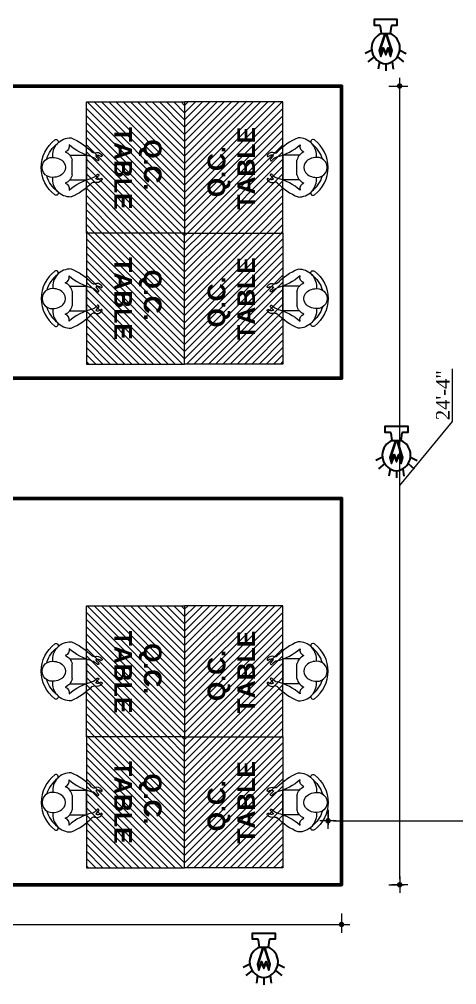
# Model space of a CAD drawing. Header units: inches. Extents: x -250485 to 735580, y -140410 to 288049.
# Drawn here: x 38045.7 to 38205.9, y 21513 to 21866.5 of the extents above; entities that cross this region are included whole.
import ezdxf

# ---------------------------------------------------------------- set-up
doc = ezdxf.new("R2010")
doc.units = ezdxf.units.IN
doc.header["$MEASUREMENT"] = 0
doc.header["$PDMODE"] = 35
doc.layers.get('0').update_dxf_attribs({"lineweight": 0})
doc.layers.get('Defpoints').update_dxf_attribs({"lineweight": 0})
for name, color, linetype, lineweight in [('Emergency Light', 251, 'Continuous', 15), ('Layer1', 134, 'Continuous', 0), ('MAN', 215, 'Continuous', 0), ('Table', 244, 'Continuous', 0), ('TEXT-1', 7, 'Continuous', 0), ('wall', 7, 'Continuous', 0)]:
    doc.layers.add(name, color=color, linetype=linetype, lineweight=lineweight)
doc.styles.add('REG', font='times.ttf')
doc.styles.get("Standard").update_dxf_attribs({"font": 'arialbd.ttf', "height": 24})
doc.dimstyles.new('Dim-Pres', dxfattribs={"dimtxt": 5.5, "dimasz": 2, "dimexe": 1.5, "dimexo": 1.5, "dimgap": 1, "dimtad": 3, "dimdec": 0, "dimzin": 3, "dimdsep": 46, "dimlunit": 4, "dimtxsty": 'REG', "dimblk": 'point', "dimcen": 2, "dimclrd": 256, "dimclre": 256, "dimclrt": 7, "dimadec": 0, "dimazin": 0, "dimtfac": 0.75, "dimtdec": 0, "dimtmove": 1, "dimatfit": 3, "dimldrblk": 'point', "dimfxl": 0, "dimtolj": 1, "dimtzin": 0, "dimlwd": -1, "dimlwe": -1, "dimarcsym": 1})
pattern_1 = [(134.9999999999999, (60296.84846103687, 59256.08258129878), (-1.325825214724777, -1.325825214724775), [])]
pattern_2 = [(45.00000000000006, (15915.64187548579, 59256.08258129878), (1.325825214724777, -1.325825214724775), [])]
pattern_3 = [(134.9999999999999, (60296.84846103687, 59071.58258129878), (-1.325825214724777, -1.325825214724775), [])]
pattern_4 = [(45.00000000000006, (15915.64187548579, 59071.58258129878), (1.325825214724777, -1.325825214724775), [])]

# ---------------------------------------------------------------- blocks, each defined once
blk = doc.blocks.new('A$C0A385B62')
at = {"layer": 'MAN'}
for p, q in [((12.80305191420848, 13.80214196451243), (5.246626955540705, 13.80214196451243)), ((5.246626955540705, 8.742395382917035), (5.246626955540705, 13.80214196451243)), ((12.80305191420848, 8.742395382917035), (12.80305191420848, 13.80214196451243)), ((6.784432283155183, 9.500194757591544), (11.265246586594, 9.500194757591544))]:
    blk.add_line(p, q, dxfattribs=at)
for centre, major_axis, ratio, start_param, end_param in [((6.291864998795062, 17.02653517760746), (1.330345823937488, -1.330345823937491), 0.9999999999977816, 3.011755567882602, 4.336791129735035), ((5.391966378050707, 18.34442382934912), (0.2134425236567027, 0.2134425236567026), 0.9999999999974256, -0.9903661476277168, 1.743844077507616), ((6.722268590692692, 17.28868438648033), (1.014736198392688, 1.014736198392687), 0.9999999999994011, 1.590736801762065, 2.798432656722235), ((12.65771249169847, 18.34442382934912), (0.2134425236567026, -0.2134425236567027), 0.9999999999974256, 1.397748576082175, 4.131958801217509), ((11.32741027905649, 17.28868438648033), (1.014736198392089, 1.014736198392089), 0.9999999999994885, -1.227636329928234, -0.0199404749671928), ((11.75781387095412, 17.02653517760746), (1.330345823936892, 1.33034582393689), 0.9999999999985387, -1.195198476144889, 0.1298370857076663), ((16.25948536622672, 2.738926605114556), (12.32887152460413, 12.32887152460411), 0.9999999999998435, 1.534760500018879, 1.981494527452173), ((-10.8353074302031, 19.75662907895139), (12.12609851486674, 12.12609851486672), 0.9999999999981142, -1.50016072850486, -1.035996806125609), ((3.521507891495275, 16.15331630651462), (0.7438983915993324, -0.7438983915993334), 0.999999999998362, 0.1201904508699337, 0.9031787789964641), ((3.039559556335007, 20.8822419551766), (3.420265618158865, 3.420265618158862), 0.9999999999710878, 4.442781796797042, 4.759624155095366), ((8.738014996295531, 14.61653963441176), (2.185140766254475, -2.18514076625448), 0.9999999999983836, 3.016096205032031, 3.635716174250643), ((6.683346309542682, 17.32390668227572), (0.2195165364007317, -0.2195165364007318), 0.9999999999550492, 6.040082380256673, 8.853084092341538), ((11.3663325602065, 17.32390668227572), (0.2195165364007318, 0.2195165364007317), 0.9999999999550492, 0.5716938684278416, 3.384695580512707), ((9.311663873453654, 14.61653963441176), (2.185140766254467, 2.185140766254466), 0.999999999996424, -0.4941235206615008, 0.1254964485580055), ((53.02784726960453, 68.45595026975613), (46.44218521651676, -46.44218521651679), 0.9999999991443549, 4.81195643080859, 4.835193538654237), ((28.88498629995229, 19.75662907895139), (12.12609851483914, 12.12609851483913), 0.9999999999973719, 2.606793132918306, 3.070957055299133), ((14.52817097825391, 16.15331630651462), (0.7438983915994333, 0.7438983915994326), 0.9999999999981568, 2.23841387459333, 3.021402202719569), ((1.823762386735323, 2.738926605114556), (12.32887152460242, 12.32887152460241), 0.9999999999992137, -0.4106982006575655, 0.0360358267760297), ((5.405420545281231, 8.934852985392807), (3.824465016098026, -3.824465016098032), 0.9999999999988436, 3.892703976422086, 5.607303683974293), ((7.560825747681518, 5.985419404034928), (2.545234036173748, 2.545234036173744), 0.9999999999964052, 1.002801220004055, 1.96460807070512), ((10.48885312206766, 5.985419404034928), (2.545234036164584, 2.545234036164582), 0.9999999999986894, -0.393811743911866, 0.5679951067929987), ((12.64425832446068, 8.934852985392807), (3.824465016096659, 3.824465016096656), 0.999999999998776, 3.823709888529261, 5.53207398434725), ((2.58651944003577, 6.861145151346589), (1.216868306365082, 1.21686830636508), 0.9999999999942101, -0.4917908428322868, 1.062111035292349), ((9.041623876484664, 3.602354411410942), (1.943723e-10, 3.839603214756363), 0.7931162535891396, 4.700072118899566, 7.865365617326588), ((15.46315942971341, 6.861145151346589), (1.216868306364642, -1.216868306364644), 0.9999999999951636, 2.079481618297084, 3.63338349642168), ((1.210265428893761, 4.563088716834045), (0.4857340215551655, -0.4857340215551659), 0.9999999999895796, 1.452985512981384, 4.552068611643997), ((9.02666349798892, 10.50551949737974), (7.428523004162264, 7.428523004162253), 0.999999999999676, 3.004593134476285, 4.850456469487568), ((9.063361561591591, 10.50550035794413), (6.477965783192783, -6.47796578319279), 0.9999999999952726, 4.573278415513708, 5.207423431160726), ((9.04147259880483, 3.328248395865101), (2.159226453879345, -2.159226453879349), 0.9999999999947417, 3.851468289501696, 7.142929779361948), ((9.02666349798892, 10.50551949737974), (6.477965783163669, -6.477965783163672), 0.9999999999950769, 5.787107780630661, 6.421252796283351), ((16.87070936117016, 4.575413284820115), (0.4752786104991503, 0.4752786104991493), 0.9999999999965778, -1.432728837689081, 1.708863815900708)]:
    blk.add_ellipse(centre, major_axis=major_axis, ratio=ratio, start_param=start_param, end_param=end_param, dxfattribs=at)
blk = doc.blocks.new('A$C16DB04AD')
at = {"layer": 'Emergency Light', "color": 154, "lineweight": 30}
for p, q in [((-6.537825528983376, -14.3932823043433), (-9.586205916086328, -15.97797261748929)), ((-5.430884954985231, -17.39914926863275), (-8.325307155027986, -19.7678718053503)), ((5.430884954927024, -17.39914926863275), (8.32530715498433, -19.7678718053503)), ((6.53782552893972, -14.3932823043433), (9.58620591602812, -15.97797261748929)), ((-2.947855078673456, -19.77826723671751), (-3.460393636632944, -23.21708098362433)), ((-2.91038304567337e-11, -20.70360844238894), (-2.91038304567337e-11, -24)), ((2.9478550786298, -19.77826723671751), (3.460393636589288, -23.21708098362433))]:
    blk.add_line(p, q, dxfattribs=at)
blk.add_lwpolyline([(-1.99680266190262, -6.567560826137196), (-2.489697232274921, -3.279178763215896, 0.3712780056704896), (-2.944603238065611, -2.887376694125123), (-5.249217542688712, -2.887376694125123), (-5.249217542688712, 0), (5.249217542688712, 0), (5.249217542688712, -2.887376694125123), (2.944603238065611, -2.887376694125123, 0.3712780056704896), (2.489697232274921, -3.279178763215896), (1.99680266190262, -6.567560826137196)], format="xyb", dxfattribs=at)
at = {"layer": 'Emergency Light', "color": 1, "lineweight": 30}
blk.add_lwpolyline([(-0.4329040910961339, -6.573705076996703), (-3.010552231469774, -14.48153607931454), (-2.28318827264593, -17.27446631714702), (-1.096346872873255, -13.9076215242967), (0, -16.50271311466349), (1.096346872873255, -13.9076215242967), (2.283188272660482, -17.27446631714702), (3.010552231469774, -14.48153607931454), (0.4273372012394248, -6.573705076996703)], dxfattribs=at)
blk.add_lwpolyline([(0.4273372012394248, -7.282025628781412, 0.6903614861504281), (-0.4329040910961339, -7.282025628781412), (-2.747414040059084, -14.4957025636686), (-2.247088542950223, -16.41685110662365), (-1.117494048405206, -13.21240496687824), (0, -15.85755266516935), (1.117494048405206, -13.21240496687824), (2.247088542950223, -16.41685110662365), (2.747414040073636, -14.4957025636686), (0.4273372012394248, -7.282025628781412)], format="xyb", dxfattribs=at)
at = {"layer": 'Emergency Light', "color": 154, "lineweight": 30}
blk.add_lwpolyline([(-2.021739374991739, -6.577722929127049), (1.99680266190262, -6.567560826137196)], dxfattribs=at)
for centre, radius, start, end in [((0.7757337109651417, -13.40674541570479), 7.379797001880024, 112.0671366794404, 245.9766584055333), ((-0.7757337109651417, -13.40674541570479), 7.379797001880024, 294.0233415944667, 67.93286331978692), ((-2.91038304567337e-11, -15.96131014602724), 4.742298296318141, 241.9689034068913, 298.0310965931087)]:
    blk.add_arc(centre, radius, start, end, dxfattribs=at)
blk = doc.blocks.new('dot')
at = {"color": 4}
for p, q in [((-1.5, 0), (1.5, 0)), ((0, 1.5), (0, -1.5))]:
    blk.add_line(p, q, dxfattribs=at)
at = {"color": 6, "const_width": 0.5}
blk.add_lwpolyline([(-0.25, 0, 1), (0.25, 0, 1)], format="xyb", close=True, dxfattribs=at)
blk = doc.blocks.new('point')
blk.add_blockref('dot', (0, 0))
blk = doc.blocks.new('*D786')
at = {"layer": 'Defpoints', "color": 0, "ltscale": 30, "transparency": 16777216}
for p in [(38158.80773861874, 21590.5514727168), (38378.76328754552, 21590.55147271679), (38378.76328754552, 21572.98945669219)]:
    blk.add_point(p, dxfattribs=at)
at = {"layer": 'Layer1', "ltscale": 30, "transparency": 16777216}
for p, q in [((38158.80773861874, 21576.98945669219), (38158.80773861874, 21571.48945669219)), ((38378.76328754552, 21576.98945669219), (38378.76328754552, 21571.48945669219)), ((38160.80773861874, 21572.98945669219), (38376.76328754552, 21572.98945669219))]:
    blk.add_line(p, q, dxfattribs=at)
at = {"layer": 'Layer1', "ltscale": 30, "transparency": 16777216, "xscale": 2, "yscale": 2, "zscale": 2, "rotation": 180}
blk.add_blockref('point', (38158.80773861874, 21572.98945669219), dxfattribs=at)
at = {"layer": 'Layer1', "ltscale": 30, "transparency": 16777216, "xscale": 2, "yscale": 2, "zscale": 2}
blk.add_blockref('point', (38378.76328754552, 21572.98945669219), dxfattribs=at)
at = {"layer": 'Layer1', "color": 7, "ltscale": 30, "transparency": 16777216, "insert": (38268.78551308213, 21576.5327155242), "char_height": 5, "attachment_point": 5, "style": 'REG'}
blk.add_mtext('\\A1;18\'-4"', dxfattribs=at)
blk = doc.blocks.new('*D790')
at = {"layer": 'Defpoints', "color": 0, "ltscale": 30, "transparency": 16777216}
for p in [(37256.76328754552, 21549.55196184195), (38163.76336302995, 21549.55196184195), (38163.76336302995, 21535.01604674367)]:
    blk.add_point(p, dxfattribs=at)
at = {"layer": 'Layer1', "ltscale": 30, "transparency": 16777216}
for p, q in [((37256.76328754552, 21539.01604674367), (37256.76328754552, 21533.51604674367)), ((38163.76336302995, 21539.01604674367), (38163.76336302995, 21533.51604674367)), ((37258.76328754552, 21535.01604674367), (38161.76336302995, 21535.01604674367))]:
    blk.add_line(p, q, dxfattribs=at)
at = {"layer": 'Layer1', "ltscale": 30, "transparency": 16777216, "xscale": 2, "yscale": 2, "zscale": 2, "rotation": 180}
blk.add_blockref('point', (37256.76328754552, 21535.01604674367), dxfattribs=at)
at = {"layer": 'Layer1', "ltscale": 30, "transparency": 16777216, "xscale": 2, "yscale": 2, "zscale": 2}
blk.add_blockref('point', (38163.76336302995, 21535.01604674367), dxfattribs=at)
at = {"layer": 'Layer1', "color": 7, "ltscale": 30, "transparency": 16777216, "insert": (37710.26332528773, 21538.56651538101), "char_height": 5, "attachment_point": 5, "style": 'REG'}
blk.add_mtext('\\A1;75\'-7"', dxfattribs=at)
blk = doc.blocks.new('*D795')
at = {"layer": 'Defpoints', "color": 0, "ltscale": 30, "transparency": 16777216}
for p in [(38163.76336302995, 21842.04675241013), (38185.04137383989, 21842.04675241013), (38163.76336302995, 21549.55196184195)]:
    blk.add_point(p, dxfattribs=at)
at = {"layer": 'Layer1', "ltscale": 30, "transparency": 16777216}
for p, q in [((38181.04137383989, 21842.04675241013), (38186.54137383989, 21842.04675241013)), ((38185.04137383989, 21551.55196184195), (38185.04137383989, 21840.04675241013)), ((38204.34832085914, 21719.20638582972), (38204.34832085914, 21738.43421567831)), ((38185.04137383989, 21695.79935712604), (38204.34832085914, 21719.20638582972)), ((38181.04137383989, 21549.55196184195), (38186.54137383989, 21549.55196184195))]:
    blk.add_line(p, q, dxfattribs=at)
at = {"layer": 'Layer1', "ltscale": 30, "transparency": 16777216, "xscale": 2, "yscale": 2, "zscale": 2}
for p, rotation in [((38185.04137383989, 21842.04675241013), 90), ((38185.04137383989, 21549.55196184195), 270)]:
    blk.add_blockref('point', p, dxfattribs=dict(at, rotation=rotation))
at = {"layer": 'Layer1', "color": 7, "ltscale": 30, "transparency": 16777216, "insert": (38200.84832085914, 21728.82030075401), "char_height": 5, "attachment_point": 5, "rotation": 90, "style": 'REG'}
blk.add_mtext('\\A1;24\'-4"', dxfattribs=at)

msp = doc.modelspace()

# ---------------------------------------------------------------- hatches: boundary and pattern name
at = {"layer": 'Table'}
h = msp.add_hatch(dxfattribs=at)
h.set_pattern_fill('ANSI31', scale=15, angle=-270.0000000000001, style=0)
h.set_pattern_definition(pattern_1)
h.paths.add_polyline_path([(38106.24516826134, 21836.22166539498), (38106.24516826134, 21788.22166539498), (38070.24516826134, 21788.22166539498), (38070.24516826134, 21836.22166539498)])
h.paths.add_polyline_path([(38076.92936413292, 21827.80369646868), (38076.92918444458, 21795.78698432731), (38101.15712896443, 21795.7868483521), (38101.15730865276, 21827.80356049347)], flags=24)
h = msp.add_hatch(dxfattribs=at)
h.set_pattern_fill('ANSI31', scale=15, angle=-270.0000000000001, style=0)
h.set_pattern_definition(pattern_2)
h.paths.add_polyline_path([(38106.24516826134, 21836.22166539498), (38106.24516826134, 21788.22166539498), (38142.24516826132, 21788.22166539498), (38142.24516826132, 21836.22166539498)])
h.paths.add_polyline_path([(38135.56115053526, 21796.06188200807), (38135.56097084693, 21828.07859414945), (38111.33302632707, 21828.07845817424), (38111.33320601541, 21796.06174603286)], flags=24)
h = msp.add_hatch(dxfattribs=at)
h.set_pattern_fill('ANSI31', scale=15, angle=-270.0000000000001, style=0)
h.set_pattern_definition(pattern_1)
h.paths.add_polyline_path([(38106.24516826134, 21740.22166539498), (38106.24516826134, 21788.22166539498), (38070.24516826134, 21788.22166539498), (38070.24516826134, 21740.22166539498)])
h.paths.add_polyline_path([(38076.92936413292, 21780.09259254502), (38076.92918444458, 21748.07588040365), (38101.15712896443, 21748.07574442845), (38101.15730865276, 21780.09245656982)], flags=24)
h = msp.add_hatch(dxfattribs=at)
h.set_pattern_fill('ANSI31', scale=15, angle=-270.0000000000001, style=0)
h.set_pattern_definition(pattern_2)
h.paths.add_polyline_path([(38106.24516826134, 21740.22166539498), (38106.24516826134, 21788.22166539498), (38142.24516826132, 21788.22166539498), (38142.24516826132, 21740.22166539498)])
h.paths.add_polyline_path([(38135.56115053526, 21748.35077808442), (38135.56097084693, 21780.36749022579), (38111.33302632707, 21780.36735425059), (38111.33320601541, 21748.35064210921)], flags=24)
h = msp.add_hatch(dxfattribs=at)
h.set_pattern_fill('ANSI31', scale=15, angle=-270.0000000000001, style=0)
h.set_pattern_definition(pattern_3)
h.paths.add_polyline_path([(38106.24516826134, 21651.72166539498), (38106.24516826134, 21603.72166539498), (38070.24516826134, 21603.72166539498), (38070.24516826134, 21651.72166539498)])
h.paths.add_polyline_path([(38076.92936413292, 21643.30369646868), (38076.92918444458, 21611.28698432731), (38101.15712896443, 21611.2868483521), (38101.15730865276, 21643.30356049347)], flags=24)
h = msp.add_hatch(dxfattribs=at)
h.set_pattern_fill('ANSI31', scale=15, angle=-270.0000000000001, style=0)
h.set_pattern_definition(pattern_4)
h.paths.add_polyline_path([(38106.24516826134, 21651.72166539498), (38106.24516826134, 21603.72166539498), (38142.24516826132, 21603.72166539498), (38142.24516826132, 21651.72166539498)])
h.paths.add_polyline_path([(38135.56115053526, 21611.56188200807), (38135.56097084693, 21643.57859414945), (38111.33302632707, 21643.57845817424), (38111.33320601541, 21611.56174603286)], flags=24)
h = msp.add_hatch(dxfattribs=at)
h.set_pattern_fill('ANSI31', scale=15, angle=-270.0000000000001, style=0)
h.set_pattern_definition(pattern_3)
h.paths.add_polyline_path([(38106.24516826134, 21555.72166539498), (38106.24516826134, 21603.72166539498), (38070.24516826134, 21603.72166539498), (38070.24516826134, 21555.72166539498)])
h.paths.add_polyline_path([(38076.92936413292, 21595.59259254502), (38076.92918444458, 21563.57588040365), (38101.15712896443, 21563.57574442845), (38101.15730865276, 21595.59245656982)], flags=24)
h = msp.add_hatch(dxfattribs=at)
h.set_pattern_fill('ANSI31', scale=15, angle=-270.0000000000001, style=0)
h.set_pattern_definition(pattern_4)
h.paths.add_polyline_path([(38106.24516826134, 21555.72166539498), (38106.24516826134, 21603.72166539498), (38142.24516826132, 21603.72166539498), (38142.24516826132, 21555.72166539498)])
h.paths.add_polyline_path([(38135.56115053526, 21563.85077808442), (38135.56097084693, 21595.86749022579), (38111.33302632707, 21595.86735425059), (38111.33320601541, 21563.85064210921)], flags=24)

# ---------------------------------------------------------------- linework, layer by layer
at = {"layer": 'Table', "color": 7}
for points in [[(38106.24516826134, 21836.22166539498), (38106.24516826134, 21788.22166539498), (38070.24516826134, 21788.22166539498), (38070.24516826134, 21836.22166539498)], [(38106.24516826134, 21836.22166539498), (38106.24516826134, 21788.22166539498), (38142.24516826132, 21788.22166539498), (38142.24516826132, 21836.22166539498)], [(38106.24516826134, 21740.22166539498), (38106.24516826134, 21788.22166539498), (38070.24516826134, 21788.22166539498), (38070.24516826134, 21740.22166539498)], [(38106.24516826134, 21740.22166539498), (38106.24516826134, 21788.22166539498), (38142.24516826132, 21788.22166539498), (38142.24516826132, 21740.22166539498)], [(38106.24516826134, 21651.72166539498), (38106.24516826134, 21603.72166539498), (38070.24516826134, 21603.72166539498), (38070.24516826134, 21651.72166539498)], [(38106.24516826134, 21651.72166539498), (38106.24516826134, 21603.72166539498), (38142.24516826132, 21603.72166539498), (38142.24516826132, 21651.72166539498)], [(38106.24516826134, 21555.72166539498), (38106.24516826134, 21603.72166539498), (38070.24516826134, 21603.72166539498), (38070.24516826134, 21555.72166539498)], [(38106.24516826134, 21555.72166539498), (38106.24516826134, 21603.72166539498), (38142.24516826132, 21603.72166539498), (38142.24516826132, 21555.72166539498)]]:
    msp.add_lwpolyline(points, close=True, dxfattribs=at)
at = {"layer": 'wall', "color": 75, "lineweight": 53, "ltscale": 100000}
for points in [[(37256.76328754552, 21842.04675241013), (38163.76336302995, 21842.04675241013), (38163.76336302995, 21735.05196184193), (37256.76328754552, 21735.05196184193)], [(37256.76328754552, 21691.04675241013), (38163.76336302995, 21691.04675241013), (38163.76336302995, 21549.55196184195), (37256.76328754552, 21549.55196184195)]]:
    msp.add_lwpolyline(points, close=True, dxfattribs=at)

# ---------------------------------------------------------------- block references
at = {"layer": 'Emergency Light', "lineweight": 30, "xscale": 0.7868064756185049, "yscale": 0.7868064756185049, "zscale": 0.7868064756213451}
for p in [(38179.92770913252, 21866.47213564265), (38183.85344150689, 21717.46025049813), (38135.27500539317, 21531.84901003748)]:
    msp.add_blockref('A$C16DB04AD', p, dxfattribs=at)
at = {"layer": 'wall', "color": 7, "yscale": 1.199999999997089, "zscale": 1.199999999999999}
for p, xscale, rotation in [((38053.68259790393, 21801.39185807315), -1.199999999997089, 270), ((38158.80773861874, 21801.39185807315), 1.199999999997089, 90), ((38053.68259790393, 21775.05147271682), 1.199999999997089, 270), ((38158.80773861874, 21775.05147271682), -1.199999999997089, 90), ((38053.68259790393, 21616.89185807315), -1.199999999997089, 270), ((38158.80773861874, 21616.89185807315), 1.199999999997089, 90), ((38053.68259790393, 21590.5514727168), 1.199999999997089, 270), ((38158.80773861874, 21590.5514727168), -1.199999999997089, 90)]:
    msp.add_blockref('A$C0A385B62', p, dxfattribs=dict(at, xscale=xscale, rotation=rotation))

# ---------------------------------------------------------------- texts
at = {"layer": 'TEXT-1', "color": 7, "ltscale": 0.25, "char_height": 6.5, "width": 25.43365814168357, "attachment_point": 8}
for insert, rotation in [((38080.47855882545, 21811.93276931864), 269.99967843720754), ((38132.01177769722, 21811.93276931864), 90.00032156279244), ((38080.47855882545, 21764.22166539498), 269.99967843720754), ((38132.01177769722, 21764.22166539498), 90.00032156279244), ((38080.47855882545, 21627.43276931864), 269.99967843720754), ((38132.01177769722, 21627.43276931864), 90.00032156279244), ((38080.47855882545, 21579.72166539498), 269.99967843720754), ((38132.01177769722, 21579.72166539498), 90.00032156279244)]:
    msp.add_mtext('Q.C.  TABLE', dxfattribs=dict(at, insert=insert, rotation=rotation))

# ---------------------------------------------------------------- dimensions: what is measured, and where the dimension line sits
at = {"layer": 'Layer1', "ltscale": 30}
dim = msp.add_linear_dim(base=(38185.04137383989, 21842.04675241013), p1=(38163.76336302995, 21549.55196184195), p2=(38163.76336302995, 21842.04675241013), angle=90, dimstyle='Dim-Pres', override={"dimtxt": 5, "dimfxl": 4, "dimfxlon": 1}, dxfattribs=at)
dim.commit()
dim.dimension.update_dxf_attribs({"geometry": '*D795', "text_midpoint": (38204.34832085914, 21720.20638582972), "dimtype": 160})
for base, p1, p2, picture, middle in [((38378.76328754552, 21572.98945669219), (38158.80773861874, 21590.5514727168), (38378.76328754552, 21590.55147271679), '*D786', (38268.78551308213, 21576.5327155242)), ((38163.76336302995, 21535.01604674367), (37256.76328754552, 21549.55196184195), (38163.76336302995, 21549.55196184195), '*D790', (37710.26332528773, 21538.56651538101))]:
    dim = msp.add_linear_dim(base=base, p1=p1, p2=p2, dimstyle='Dim-Pres', override={"dimtxt": 5, "dimfxl": 4, "dimfxlon": 1}, dxfattribs=at)
    dim.commit()
    dim.dimension.update_dxf_attribs({"geometry": picture, "text_midpoint": middle})

doc.saveas('drawing.dxf')
